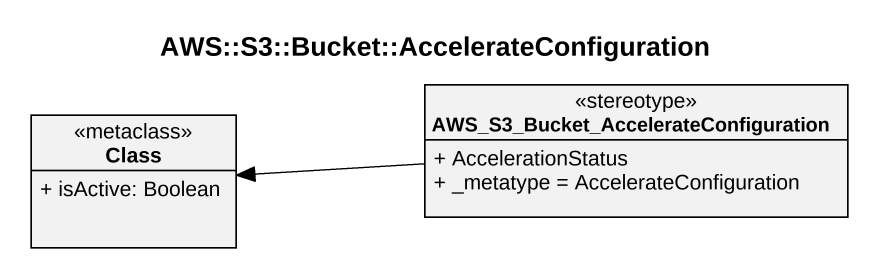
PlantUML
@startuml
title AWS::S3::Bucket::AccelerateConfiguration
hide circle
hide empty members
skinparam classAttributeIconSize 0
class "Class" as Class_ <<metaclass>> {
  + isActive: Boolean
}
class "AWS_S3_Bucket_AccelerateConfiguration" as AWS_S3_Bucket <<stereotype>> {
  + AccelerationStatus
  + _metatype = AccelerateConfiguration
}
AWS_S3_Bucket -left-> Class_
@enduml
